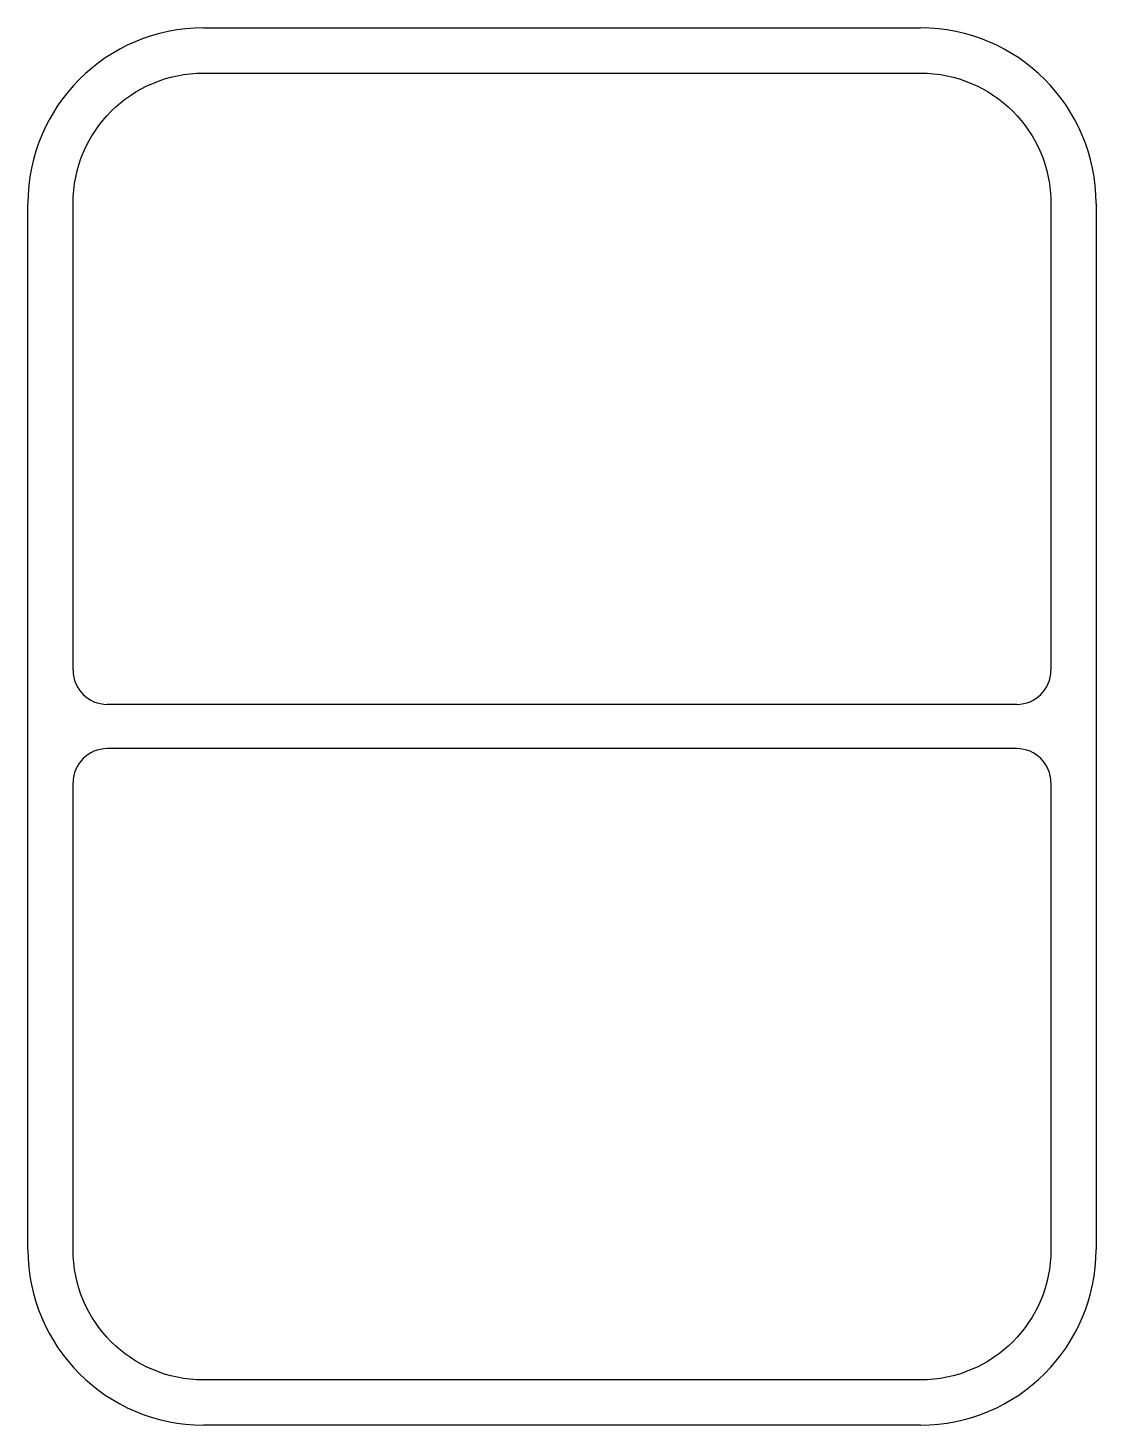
# Model space of a CAD drawing. Header units: millimetres. Extents: x 0 to 62.7, y 0 to 82.
import ezdxf

# ---------------------------------------------------------------- set-up
doc = ezdxf.new("R2010")
doc.units = ezdxf.units.MM
doc.layers.add('1', color=7, linetype='CONTINUOUS')

msp = doc.modelspace()

# ---------------------------------------------------------------- linework, layer by layer
at = {"layer": '1', "color": 51, "linetype": 'Continuous'}
for p, q in [((10.3, 82), (52.4, 82)), ((10.3, 79.35), (52.4, 79.35)), ((0, 10.3), (0, 71.7)), ((2.65, 44.3), (2.65, 71.7)), ((60.05, 71.7), (60.05, 44.3)), ((62.7, 71.7), (62.7, 10.3)), ((58.05, 42.3), (4.65, 42.3)), ((58.05, 39.7), (4.65, 39.7)), ((2.65, 10.3), (2.65, 37.7)), ((60.05, 37.7), (60.05, 10.3)), ((52.4, 2.65), (10.3, 2.65)), ((52.4, 0), (10.3, 0))]:
    msp.add_line(p, q, dxfattribs=at)
for centre, radius, start, end in [((10.3, 71.7), 10.3, 90, 180), ((52.4, 71.7), 10.3, 0, 90), ((4.65, 44.3), 2, 180, 270), ((58.05, 44.3), 2, 270, 0), ((4.65, 37.7), 2, 90, 180), ((58.05, 37.7), 2, 0, 90), ((10.3, 10.3), 10.3, 180, 270), ((52.4, 10.3), 10.3, 270, 0)]:
    msp.add_arc(centre, radius, start, end, dxfattribs=at)
at = {"layer": '1', "color": 51, "linetype": 'Continuous', "extrusion": (0, 0, -1)}
for centre, start, end in [((-10.3, 71.7), 0, 90), ((-52.4, 71.7), 90, 180), ((-10.3, 10.3), 270, 0), ((-52.4, 10.3), 180, 270)]:
    msp.add_arc(centre, 7.65, start, end, dxfattribs=at)

doc.saveas('drawing.dxf')
